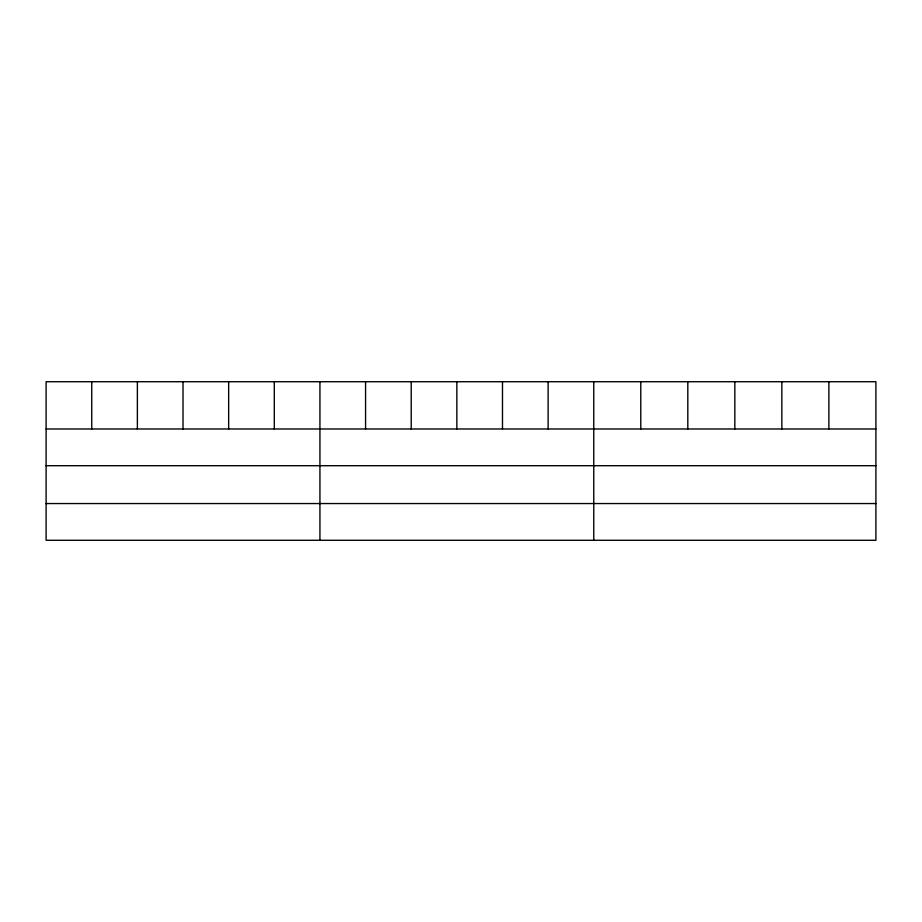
<?xml version="1.0" encoding="UTF-8"?>
<svg xmlns="http://www.w3.org/2000/svg" width="922" height="922" viewBox="0 0 922 922"><rect width="100%" height="100%" fill="white"/><g stroke="black" fill="none" stroke-linecap="round" stroke-linejoin="round"><path stroke-width="1.38" d="M875.9 465.714L875.9 381.72L46.1 381.72L46.1 540.28L875.9 540.28L875.9 465.714L46.1 465.714M46.1 428.984L875.9 428.984M46.1 503.55L875.9 503.55M828.878 381.72L828.878 428.984M781.856 381.72L781.856 428.984M734.834 381.72L734.834 428.984M687.812 381.72L687.812 428.984M640.79 381.72L640.79 428.984M593.768 381.72L593.768 540.28M548.129 381.72L548.129 428.984M502.49 381.72L502.49 428.984M456.851 381.72L456.851 428.984M411.212 381.72L411.212 428.984M365.573 381.72L365.573 428.984M319.934 381.72L319.934 540.28M274.295 381.72L274.295 428.984M228.656 381.72L228.656 428.984M183.017 381.72L183.017 428.984M137.378 381.72L137.378 428.984M91.739 381.72L91.739 428.984"/></g></svg>
